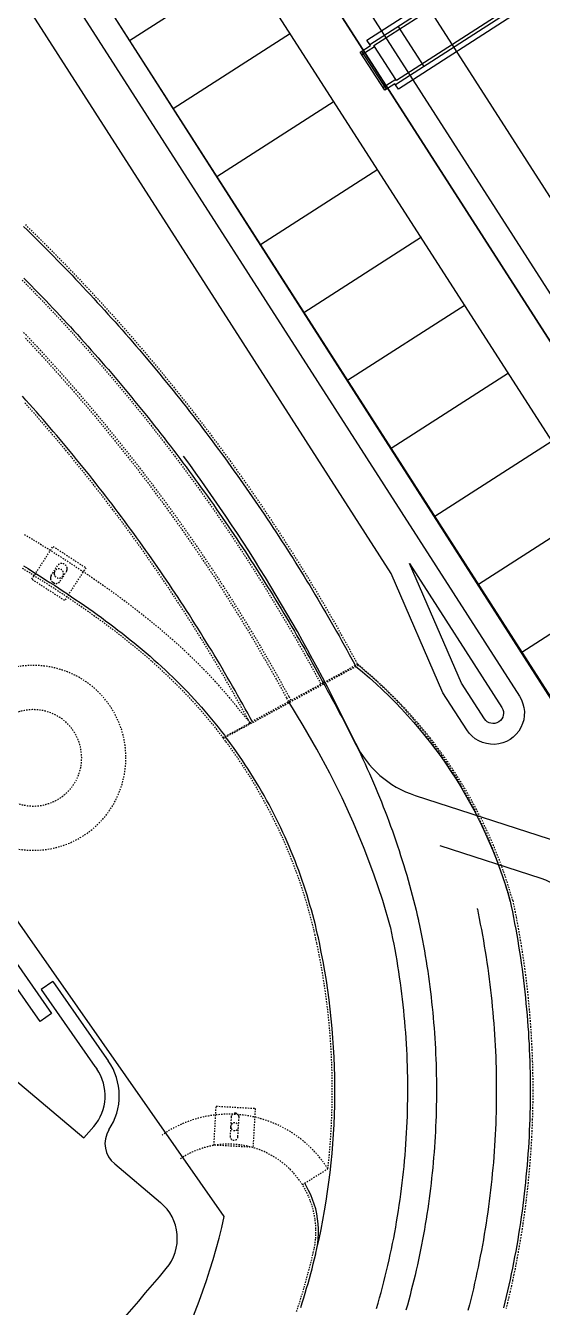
# Model space of a CAD drawing. Header units: millimetres. Extents: x 152904052 to 153933663, y 538271515 to 539240469.
# Drawn here: x 153550904 to 153551896, y 539111197 to 539113658 of the extents above; entities that cross this region are included whole.
import ezdxf

# ---------------------------------------------------------------- set-up
doc = ezdxf.new("R2010")
doc.units = ezdxf.units.MM
doc.linetypes.add('HIDDEN', pattern=[5.08, 2.54, -2.54])
doc.layers.add('BORD', color=7, linetype='Continuous')

msp = doc.modelspace()

# ---------------------------------------------------------------- linework, layer by layer
at = {"layer": 'BORD', "color": 133}
for points in [[(153553400.8, 539110687.6, 0.040914), (153553277.8, 539110923.6), (153551273.6, 539114045.4), (153550517.6, 539115455.4, 0.296213), (153550284.7, 539115583.4), (153549985.5, 539115561.5, 0.203452), (153549815.9, 539115474.3), (153549431.9, 539115013.3, 0.176327), (153549375.3, 539114856.3), (153549375.9, 539114706.3, 0.344328), (153549473, 539114582.9), (153550485.9, 539114334.1, -0.192117), (153550791, 539114116.1), (153552137.9, 539112013, -0.282544), (153552143.2, 539111383.4, -0.030306), (153551486.1, 539110568), (153552597, 539109546.4), (153552885.3, 539109875.9, 0.256068), (153553035.8, 539110556.9), (153553400.8, 539110687.6)], [(153553277.8, 539110923.6), (153553400.8, 539110687.6), (153553027, 539110553.7), (153552968.2, 539110724.8), (153550791, 539114116.1, 0.192117), (153550485.9, 539114334.1), (153549473, 539114582.9, -0.344328), (153549375.9, 539114706.3), (153549375.3, 539114856.3, -0.176327), (153549431.9, 539115013.3), (153549815.9, 539115474.3, -0.203452), (153549985.5, 539115561.5), (153550284.7, 539115583.4, -0.296213), (153550517.6, 539115455.4), (153551273.6, 539114045.4), (153553277.8, 539110923.6)], [(153551546.6, 539113607.2), (153551566, 539113619.7), (153551564.7, 539113621.8), (153551793.5, 539113768.7, -1), (153551843.2, 539113691.3), (153551614.4, 539113544.3), (153551613, 539113546.4), (153551593.6, 539113534)], [(153551559.2, 539113630.2), (153551788.1, 539113777.1, -1), (153551848.6, 539113682.9), (153551619.8, 539113535.9)], [(153551549.9, 539113602.2), (153551574.3, 539113617.9), (153551572.9, 539113620), (153551796.8, 539113763.7, -1), (153551840, 539113696.3), (153551616.2, 539113552.6), (153551614.8, 539113554.7), (153551590.4, 539113539.1)], [(153551538.1, 539112279, 0.000315), (153551537.3, 539112280.7, 0.047694), (153551207.3, 539112831.4)], [(153551537.3, 539112280.6, 0.206284), (153551651.8, 539112180.1), (153551931.2, 539112089.4, -0.173266), (153552032.2, 539112011.5), (153551959.8, 539111965.1), (153551953.8, 539111974.3, 0.173266), (153551893.9, 539112020.6), (153551699.9, 539112083.5)], [(153550671.8, 539112247.8, 0.072373), (153550658.4, 539112215.9, -0.097481), (153550590.4, 539112074.7), (153550567.4, 539112045.6, 0.295292), (153550560.3, 539111916.8, 0.484567), (153550622.9, 539111913.3), (153550670.3, 539111969.3, -0.49179), (153550812.8, 539111962.8), (153550953.9, 539111761.3)], [(153550931.7, 539111745.8), (153550790.6, 539111947.3, 0.49179), (153550691, 539111951.9), (153550613.9, 539111860.9), (153551016.1, 539111522.3)], [(153550254.9, 539110345.4, 0.040661), (153551174.1, 539111271.5)]]:
    msp.add_lwpolyline(points, format="xyb", dxfattribs=at)
at = {"layer": 'BORD', "color": 133, "ltscale": 10}
for points in [[(153553319.9, 539110950.6), (153551316.8, 539114070.8), (153550918.5, 539114813.5, 0.414214), (153550715.4, 539114874.9), (153550398.8, 539114705.1, 0.212557), (153550363.9, 539114660.1), (153550319.2, 539114478, 0.414214), (153550429.1, 539114296.6), (153550474, 539114285.5, -0.192117), (153550748.9, 539114089), (153551852.3, 539112370.4)], [(153551751.4, 539112305.6), (153551705.5, 539112377.2), (153551605.7, 539112606.3), (153550681.6, 539114045.8, 0.192117), (153550454.9, 539114207.8), (153550229, 539114263.3)], [(153550556, 539114256.9, -0.143047), (153550748.9, 539114089), (153551852.3, 539112370.4)], [(153551852.3, 539112370.4, -1), (153551751.3, 539112305.6)], [(153551818.6, 539112348.8, -1), (153551785, 539112327.2)]]:
    msp.add_lwpolyline(points, format="xyb", dxfattribs=at)
at = {"layer": 'BORD', "color": 133, "flags": 128}
for points in [[(153552250.2, 539112339.2), (153551039, 539114223.5)], [(153551103.6, 539113629.2), (153551329.1, 539113773.9)], [(153551669.1, 539113579.5), (153551619.3, 539113656.9)], [(153551187.3, 539113498.7), (153551412.8, 539113643.5)], [(153551271.1, 539113368.3), (153551496.6, 539113513.1)], [(153551354.8, 539113237.9), (153551580.3, 539113382.6)], [(153551438.5, 539113107.4), (153551664.1, 539113252.2)], [(153551522.3, 539112977), (153551747.8, 539113121.8)], [(153551606, 539112846.6), (153551831.5, 539112991.3)], [(153551689.7, 539112716.1), (153551915.3, 539112860.9)], [(153551773.5, 539112585.7), (153551999, 539112730.5)], [(153551857.2, 539112455.3), (153552082.7, 539112600)], [(153550956.1, 539111822.6), (153550933.9, 539111807.2)], [(153550933.9, 539111807.2), (153551037.2, 539111659.7)], [(153550956.1, 539111822.6), (153551059.3, 539111675.2)], [(153550953.9, 539111761.3), (153550931.7, 539111745.8)], [(153551037.2, 539111659.7), (153551040.5, 539111654.9)], [(153551059.3, 539111675.2), (153551062.7, 539111670.4)], [(153551016.1, 539111522.3), (153551034.7, 539111544.2)], [(153551075.3, 539111472.4), (153551163.2, 539111398.4)]]:
    msp.add_lwpolyline(points, dxfattribs=at)
at = {"layer": 'BORD', "color": 133, "ltscale": 10}
for points in [[(153553333.1, 539111115.1), (153551628.6, 539113770.1)], [(153551785, 539112327.2), (153551741.2, 539112395.4), (153551641.1, 539112625.2), (153551818.6, 539112348.8)]]:
    msp.add_lwpolyline(points, dxfattribs=at)
at = {"layer": 'BORD', "color": 133}
for points in [[(153551564.7, 539113621.8), (153551559.2, 539113630.2)], [(153551593.6, 539113534), (153551546.6, 539113607.2)], [(153551549.2, 539113608.9), (153551596.2, 539113535.6)], [(153551614.8, 539113554.7), (153551574.3, 539113617.9)], [(153551619.8, 539113535.9), (153551614.4, 539113544.3)], [(153551285.5, 539111371.4), (153550671.8, 539112247.8)]]:
    msp.add_lwpolyline(points, dxfattribs=at)
at = {"layer": 'BORD', "color": 137}
for points in [[(153550900, 539113272.2), (153550907.3, 539113265.1), (153550914.5, 539113258), (153550921.8, 539113250.9), (153550929, 539113243.8), (153550936.2, 539113236.6), (153550943.4, 539113229.4), (153550950.6, 539113222.2), (153550957.7, 539113215), (153550964.8, 539113207.7), (153550971.9, 539113200.5), (153550979, 539113193.2), (153550986.1, 539113185.9), (153550993.1, 539113178.5), (153551000.1, 539113171.2), (153551007.1, 539113163.8), (153551014.1, 539113156.4), (153551021, 539113149), (153551027.9, 539113141.5), (153551034.8, 539113134.1), (153551041.7, 539113126.6), (153551048.6, 539113119.1), (153551055.4, 539113111.6), (153551062.2, 539113104), (153551069, 539113096.5), (153551075.8, 539113088.9), (153551082.5, 539113081.3), (153551089.3, 539113073.7), (153551096, 539113066), (153551102.7, 539113058.4), (153551109.3, 539113050.7), (153551115.9, 539113043), (153551122.6, 539113035.3), (153551129.1, 539113027.6), (153551135.7, 539113019.8), (153551142.3, 539113012), (153551148.8, 539113004.2), (153551155.3, 539112996.4), (153551161.7, 539112988.6), (153551168.2, 539112980.7), (153551174.6, 539112972.9), (153551181, 539112965), (153551187.4, 539112957.1), (153551193.8, 539112949.1), (153551200.1, 539112941.2), (153551206.4, 539112933.2), (153551212.7, 539112925.2), (153551219, 539112917.2), (153551225.2, 539112909.2), (153551231.4, 539112901.2), (153551237.6, 539112893.1), (153551243.8, 539112885), (153551249.9, 539112876.9), (153551256, 539112868.8), (153551262.1, 539112860.7), (153551268.2, 539112852.5), (153551274.3, 539112844.4), (153551280.3, 539112836.2), (153551286.3, 539112828), (153551292.3, 539112819.8), (153551298.2, 539112811.5), (153551304.1, 539112803.3), (153551310, 539112795), (153551315.9, 539112786.7), (153551321.8, 539112778.4), (153551327.6, 539112770.1), (153551333.4, 539112761.7), (153551339.2, 539112753.4), (153551344.9, 539112745), (153551350.7, 539112736.6), (153551356.4, 539112728.2), (153551362.1, 539112719.8), (153551367.7, 539112711.3), (153551373.4, 539112702.9), (153551379, 539112694.4), (153551384.5, 539112685.9), (153551390.1, 539112677.4), (153551395.6, 539112668.9), (153551401.1, 539112660.3), (153551406.6, 539112651.8), (153551412.1, 539112643.2), (153551417.5, 539112634.6), (153551422.9, 539112626), (153551428.3, 539112617.4), (153551433.6, 539112608.7), (153551439, 539112600.1), (153551444.3, 539112591.4), (153551449.5, 539112582.7), (153551454.8, 539112574), (153551460, 539112565.3), (153551465.2, 539112556.6), (153551470.4, 539112547.8), (153551475.5, 539112539.1), (153551480.7, 539112530.3), (153551485.7, 539112521.5), (153551490.8, 539112512.7), (153551495.9, 539112503.9), (153551500.9, 539112495), (153551505.9, 539112486.2), (153551510.8, 539112477.3), (153551515.8, 539112468.4), (153551520.7, 539112459.5), (153551525.6, 539112450.6), (153551530.4, 539112441.7), (153551535.3, 539112432.8), (153551537.7, 539112428.2, -0.155561), (153551834.6, 539111976.8), (153551836.7, 539111967.1), (153551838.9, 539111956.2), (153551841, 539111945.3), (153551843.1, 539111934.4), (153551845.1, 539111923.5), (153551847.1, 539111912.5), (153551849, 539111901.6), (153551850.8, 539111890.6), (153551852.5, 539111879.7), (153551854.2, 539111868.7), (153551855.8, 539111857.7), (153551857.3, 539111846.7), (153551858.7, 539111835.7), (153551860.1, 539111824.7), (153551861.4, 539111813.7), (153551862.7, 539111802.6), (153551863.8, 539111791.6), (153551864.9, 539111780.5), (153551866, 539111769.5), (153551866.9, 539111758.4), (153551867.8, 539111747.3), (153551868.6, 539111736.3), (153551869.4, 539111725.2), (153551870, 539111714.1), (153551870.7, 539111703), (153551871.2, 539111691.9), (153551871.6, 539111680.8), (153551872, 539111669.7), (153551872.4, 539111658.6), (153551872.6, 539111647.5), (153551872.8, 539111636.4), (153551872.9, 539111625.3), (153551872.9, 539111614.2), (153551872.9, 539111603.1), (153551872.8, 539111592), (153551872.6, 539111580.9), (153551872.4, 539111569.8), (153551872, 539111558.7), (153551871.6, 539111547.6), (153551871.2, 539111536.5), (153551870.7, 539111525.4), (153551870.1, 539111514.3), (153551869.4, 539111503.3), (153551868.6, 539111492.2), (153551867.8, 539111481.1), (153551866.9, 539111470), (153551866, 539111459), (153551864.9, 539111447.9), (153551863.8, 539111436.9), (153551862.7, 539111425.8), (153551861.4, 539111414.8), (153551860.1, 539111403.8), (153551858.7, 539111392.8), (153551857.3, 539111381.7), (153551855.8, 539111370.7), (153551854.2, 539111359.8), (153551852.5, 539111348.8), (153551850.8, 539111337.8), (153551849, 539111326.9), (153551847.1, 539111315.9), (153551845.1, 539111305), (153551843.1, 539111294.1), (153551841.1, 539111283.1), (153551838.9, 539111272.3), (153551836.7, 539111261.4), (153551834.4, 539111250.5), (153551832, 539111239.7), (153551829.6, 539111228.8), (153551827.1, 539111218), (153551824.5, 539111207.2), (153551821.9, 539111196.4)], [(153551463.5, 539111310, 0.1093), (153551468.1, 539111897.5), (153551466.2, 539111906.4), (153551464.7, 539111912.7), (153551462.7, 539111921.6), (153551460.4, 539111931.3), (153551457.9, 539111940.9), (153551455.4, 539111950.5), (153551452.8, 539111960.1), (153551450.1, 539111969.6), (153551447.3, 539111979.1), (153551444.4, 539111988.6), (153551441.4, 539111998.1), (153551438.3, 539112007.5), (153551435.1, 539112016.9), (153551431.8, 539112026.3), (153551428.4, 539112035.6), (153551425, 539112044.9), (153551421.4, 539112054.2), (153551417.7, 539112063.4), (153551414, 539112072.6), (153551410.2, 539112081.7), (153551406.2, 539112090.9), (153551402.2, 539112099.9), (153551398.1, 539112109), (153551393.9, 539112118), (153551389.6, 539112126.9), (153551385.2, 539112135.8), (153551380.8, 539112144.7), (153551376.2, 539112153.5), (153551371.6, 539112162.3), (153551366.8, 539112171), (153551362, 539112179.7), (153551357.1, 539112188.3), (153551352.1, 539112196.9), (153551347, 539112205.4), (153551341.9, 539112213.9), (153551336.6, 539112222.3), (153551331.3, 539112230.7), (153551325.9, 539112239), (153551320.4, 539112247.3), (153551314.8, 539112255.5), (153551309.1, 539112263.6), (153551303.4, 539112271.7), (153551297.6, 539112279.7), (153551292.4, 539112286.7), (153551287.4, 539112293.3)], [(153551770.9, 539111963, -0.000559), (153551771.5, 539111961.3), (153551773, 539111953.8), (153551775.2, 539111943.4), (153551777.2, 539111932.9), (153551779.2, 539111922.4), (153551781.2, 539111911.9), (153551783, 539111901.4), (153551784.9, 539111890.8), (153551786.6, 539111880.3), (153551788.3, 539111869.7), (153551789.9, 539111859.2), (153551791.4, 539111848.6), (153551792.9, 539111838), (153551794.3, 539111827.4), (153551795.6, 539111816.8), (153551796.9, 539111806.2), (153551798, 539111795.6), (153551799.2, 539111784.9), (153551800.2, 539111774.3), (153551801.2, 539111763.7), (153551802.1, 539111753), (153551803, 539111742.4), (153551803.8, 539111731.7), (153551804.5, 539111721), (153551805.2, 539111710.4), (153551805.7, 539111699.7), (153551806.2, 539111689), (153551806.7, 539111678.3), (153551807.1, 539111667.7), (153551807.4, 539111657), (153551807.6, 539111646.3), (153551807.8, 539111635.6), (153551807.9, 539111624.9), (153551807.9, 539111614.2), (153551807.9, 539111603.5), (153551807.8, 539111592.8), (153551807.6, 539111582.2), (153551807.4, 539111571.5), (153551807.1, 539111560.8), (153551806.7, 539111550.1), (153551806.3, 539111539.4), (153551805.7, 539111528.8), (153551805.2, 539111518.1), (153551804.5, 539111507.4), (153551803.8, 539111496.8), (153551803, 539111486.1), (153551802.2, 539111475.4), (153551801.2, 539111464.8), (153551800.2, 539111454.1), (153551799.2, 539111443.5), (153551798.1, 539111432.9), (153551796.9, 539111422.3), (153551795.6, 539111411.7), (153551794.3, 539111401), (153551792.9, 539111390.5), (153551791.4, 539111379.9), (153551789.9, 539111369.3), (153551788.3, 539111358.7), (153551786.6, 539111348.2), (153551784.9, 539111337.6), (153551783.1, 539111327.1), (153551781.2, 539111316.6), (153551779.2, 539111306), (153551777.2, 539111295.5), (153551775.2, 539111285.1), (153551773, 539111274.6), (153551770.8, 539111264.1), (153551768.6, 539111253.7), (153551766.2, 539111243.3), (153551763.8, 539111232.8), (153551761.3, 539111222.5), (153551758.8, 539111212.1), (153551756.2, 539111201.7), (153551753.5, 539111191.4)]]:
    msp.add_lwpolyline(points, format="xyb", dxfattribs=at)
at = {"layer": 'BORD', "color": 133, "linetype": 'HIDDEN'}
for points in [[(153550903.5, 539113275.8), (153550910.8, 539113268.7), (153550918, 539113261.6), (153550925.3, 539113254.5), (153550932.5, 539113247.3), (153550939.8, 539113240.1), (153550946.9, 539113232.9), (153550954.1, 539113225.7), (153550961.3, 539113218.5), (153550968.4, 539113211.2), (153550975.5, 539113203.9), (153550982.6, 539113196.6), (153550989.7, 539113189.3), (153550996.7, 539113182), (153551003.7, 539113174.6), (153551010.7, 539113167.2), (153551017.7, 539113159.8), (153551024.7, 539113152.4), (153551031.6, 539113144.9), (153551038.5, 539113137.5), (153551045.4, 539113130), (153551052.3, 539113122.5), (153551059.1, 539113114.9), (153551066, 539113107.4), (153551072.8, 539113099.8), (153551079.5, 539113092.2), (153551086.3, 539113084.6), (153551093, 539113077), (153551099.7, 539113069.3), (153551106.4, 539113061.7), (153551113.1, 539113054), (153551119.7, 539113046.3), (153551126.4, 539113038.5), (153551133, 539113030.8), (153551139.5, 539113023), (153551146.1, 539113015.2), (153551152.6, 539113007.4), (153551159.1, 539112999.6), (153551165.6, 539112991.8), (153551172.1, 539112983.9), (153551178.5, 539112976), (153551184.9, 539112968.1), (153551191.3, 539112960.2), (153551197.7, 539112952.3), (153551204, 539112944.3), (153551210.3, 539112936.3), (153551216.6, 539112928.3), (153551222.9, 539112920.3), (153551229.2, 539112912.3), (153551235.4, 539112904.2), (153551241.6, 539112896.2), (153551247.8, 539112888.1), (153551253.9, 539112880), (153551260, 539112871.8), (153551266.1, 539112863.7), (153551272.2, 539112855.5), (153551278.3, 539112847.4), (153551284.3, 539112839.2), (153551290.3, 539112830.9), (153551296.3, 539112822.7), (153551302.3, 539112814.5), (153551308.2, 539112806.2), (153551314.1, 539112797.9), (153551320, 539112789.6), (153551325.9, 539112781.3), (153551331.7, 539112773), (153551337.5, 539112764.6), (153551343.3, 539112756.2), (153551349.1, 539112747.8), (153551354.8, 539112739.4), (153551360.5, 539112731), (153551366.2, 539112722.6), (153551371.9, 539112714.1), (153551377.5, 539112705.6), (153551383.1, 539112697.2), (153551388.7, 539112688.7), (153551394.3, 539112680.1), (153551399.8, 539112671.6), (153551405.3, 539112663), (153551410.8, 539112654.5), (153551416.3, 539112645.9), (153551421.7, 539112637.3), (153551427.1, 539112628.7), (153551432.5, 539112620), (153551437.9, 539112611.4), (153551443.2, 539112602.7), (153551448.5, 539112594), (153551453.8, 539112585.3), (153551459.1, 539112576.6), (153551464.3, 539112567.9), (153551469.5, 539112559.1), (153551474.7, 539112550.4), (153551479.8, 539112541.6), (153551485, 539112532.8), (153551490.1, 539112524), (153551495.2, 539112515.2), (153551500.2, 539112506.3), (153551505.2, 539112497.5), (153551510.2, 539112488.6), (153551515.2, 539112479.8), (153551520.1, 539112470.9), (153551525.1, 539112462), (153551530, 539112453), (153551534.8, 539112444.1), (153551539.7, 539112435.1), (153551541.6, 539112431.5, -0.155319), (153551839.5, 539111978), (153551841.6, 539111968.1), (153551843.8, 539111957.2), (153551845.9, 539111946.3), (153551848, 539111935.3), (153551850.1, 539111924.4), (153551852, 539111913.4), (153551853.9, 539111902.4), (153551855.7, 539111891.4), (153551857.4, 539111880.4), (153551859.1, 539111869.4), (153551860.7, 539111858.4), (153551862.2, 539111847.4), (153551863.7, 539111836.3), (153551865.1, 539111825.3), (153551866.4, 539111814.2), (153551867.6, 539111803.2), (153551868.8, 539111792.1), (153551869.9, 539111781), (153551870.9, 539111769.9), (153551871.9, 539111758.8), (153551872.8, 539111747.7), (153551873.6, 539111736.6), (153551874.4, 539111725.5), (153551875, 539111714.4), (153551875.6, 539111703.3), (153551876.2, 539111692.2), (153551876.6, 539111681), (153551877, 539111669.9), (153551877.4, 539111658.8), (153551877.6, 539111647.6), (153551877.8, 539111636.5), (153551877.9, 539111625.4), (153551877.9, 539111614.2), (153551877.9, 539111603.1), (153551877.8, 539111592), (153551877.6, 539111580.8), (153551877.4, 539111569.7), (153551877, 539111558.6), (153551876.6, 539111547.4), (153551876.2, 539111536.3), (153551875.6, 539111525.2), (153551875, 539111514.1), (153551874.4, 539111502.9), (153551873.6, 539111491.8), (153551872.8, 539111480.7), (153551871.9, 539111469.6), (153551870.9, 539111458.5), (153551869.9, 539111447.4), (153551868.8, 539111436.4), (153551867.6, 539111425.3), (153551866.4, 539111414.2), (153551865.1, 539111403.2), (153551863.7, 539111392.1), (153551862.2, 539111381.1), (153551860.7, 539111370), (153551859.1, 539111359), (153551857.4, 539111348), (153551855.7, 539111337), (153551853.9, 539111326), (153551852, 539111315), (153551850.1, 539111304.1), (153551848, 539111293.1), (153551846, 539111282.2), (153551843.8, 539111271.3), (153551841.6, 539111260.4), (153551839.3, 539111249.5), (153551836.9, 539111238.6), (153551834.5, 539111227.7), (153551832, 539111216.9), (153551829.4, 539111206), (153551826.7, 539111195.2)], [(153550979.7, 539112622.8, -0.414214), (153550982.4, 539112610.3), (153550969.9, 539112591, -0.414214), (153550957.5, 539112588.4), (153550955.8, 539112589.4, -0.414214), (153550953.1, 539112601.9), (153550965.6, 539112621.2, -0.414214), (153550978.1, 539112623.9)], [(153551834.6, 539111976.8, 0.155197), (153551543.1, 539112429.8), (153551284.1, 539112289.4)], [(153551484.5, 539111463.4, 0.08053), (153551463.2, 539111896.5), (153551461.3, 539111905.3), (153551459.9, 539111911.6), (153551457.8, 539111920.5), (153551455.5, 539111930.1), (153551453.1, 539111939.6), (153551450.6, 539111949.2), (153551448, 539111958.7), (153551445.3, 539111968.2), (153551442.5, 539111977.7), (153551439.6, 539111987.1), (153551436.6, 539111996.5), (153551433.5, 539112005.9), (153551430.4, 539112015.3), (153551427.1, 539112024.6), (153551423.7, 539112033.9), (153551420.3, 539112043.1), (153551416.7, 539112052.4), (153551413.1, 539112061.5), (153551409.4, 539112070.7), (153551405.6, 539112079.8), (153551401.7, 539112088.9), (153551397.7, 539112097.9), (153551393.6, 539112106.9), (153551389.4, 539112115.8), (153551385.1, 539112124.7), (153551380.8, 539112133.6), (153551376.3, 539112142.4), (153551371.8, 539112151.2), (153551367.2, 539112159.9), (153551362.4, 539112168.6), (153551357.7, 539112177.2), (153551352.8, 539112185.8), (153551347.8, 539112194.3), (153551342.8, 539112202.8), (153551337.6, 539112211.3), (153551332.4, 539112219.6), (153551327.1, 539112228), (153551321.7, 539112236.2), (153551316.2, 539112244.5), (153551310.7, 539112252.6), (153551305.1, 539112260.7), (153551299.3, 539112268.8), (153551293.5, 539112276.8), (153551288.4, 539112283.8), (153551283.4, 539112290.3)], [(153551484.2, 539111463.2, 0.426372), (153551166.1, 539111528)], [(153551296.7, 539111525.8, 1), (153551311.7, 539111525), (153551313.8, 539111561.9, 0.414214), (153551306.7, 539111569.8, 0.414214), (153551298.8, 539111562.8), (153551296.7, 539111525.8)], [(153551435.5, 539111432.7, 0.423986), (153551199.6, 539111481.3)]]:
    msp.add_lwpolyline(points, format="xyb", dxfattribs=at)
for points in [[(153550897.3, 539113169.4), (153550904.3, 539113162.4), (153550911.2, 539113155.3), (153550918.2, 539113148.1), (153550925.1, 539113141), (153550932, 539113133.9), (153550938.9, 539113126.7), (153550945.8, 539113119.5), (153550952.6, 539113112.3), (153550959.4, 539113105), (153550966.2, 539113097.8), (153550973, 539113090.5), (153550979.7, 539113083.2), (153550986.5, 539113075.9), (153550993.2, 539113068.6), (153550999.9, 539113061.2), (153551006.5, 539113053.8), (153551013.2, 539113046.4), (153551019.8, 539113039), (153551026.4, 539113031.6), (153551033, 539113024.1), (153551039.5, 539113016.7), (153551046.1, 539113009.2), (153551052.6, 539113001.7), (153551059.1, 539112994.1), (153551065.5, 539112986.6), (153551072, 539112979), (153551078.4, 539112971.4), (153551084.8, 539112963.8), (153551091.2, 539112956.2), (153551097.5, 539112948.6), (153551103.9, 539112940.9), (153551110.2, 539112933.2), (153551116.5, 539112925.5), (153551122.7, 539112917.8), (153551129, 539112910.1), (153551135.2, 539112902.3), (153551141.4, 539112894.5), (153551147.6, 539112886.7), (153551153.7, 539112878.9), (153551159.8, 539112871.1), (153551165.9, 539112863.2), (153551172, 539112855.4), (153551178.1, 539112847.5), (153551184.1, 539112839.6), (153551190.1, 539112831.7), (153551196.1, 539112823.7), (153551202.1, 539112815.8), (153551208, 539112807.8), (153551213.9, 539112799.8), (153551219.8, 539112791.8), (153551225.7, 539112783.8), (153551231.5, 539112775.8), (153551237.4, 539112767.7), (153551243.2, 539112759.6), (153551248.9, 539112751.5), (153551254.7, 539112743.4), (153551260.4, 539112735.3), (153551266.1, 539112727.2), (153551271.8, 539112719), (153551277.4, 539112710.8), (153551283.1, 539112702.6), (153551288.7, 539112694.4), (153551294.3, 539112686.2), (153551299.8, 539112678), (153551305.3, 539112669.7), (153551310.9, 539112661.4), (153551316.3, 539112653.1), (153551321.8, 539112644.8), (153551327.2, 539112636.5), (153551332.6, 539112628.2), (153551338, 539112619.8), (153551343.4, 539112611.4), (153551348.7, 539112603), (153551354, 539112594.6), (153551359.3, 539112586.2), (153551364.6, 539112577.8), (153551369.8, 539112569.3), (153551375, 539112560.9), (153551380.2, 539112552.4), (153551385.4, 539112543.9), (153551390.5, 539112535.4), (153551395.6, 539112526.9), (153551400.7, 539112518.3), (153551405.8, 539112509.8), (153551410.8, 539112501.2), (153551415.8, 539112492.6), (153551420.8, 539112484), (153551425.8, 539112475.4), (153551430.7, 539112466.7), (153551435.6, 539112458.1), (153551440.5, 539112449.4), (153551445.3, 539112440.8), (153551450.2, 539112432.1), (153551455, 539112423.4), (153551459.8, 539112414.7), (153551464.5, 539112405.9), (153551469.2, 539112397.2), (153551471.2, 539112393.5)], [(153551413.8, 539112362.3), (153551409.9, 539112369.5), (153551405, 539112378.5), (153551400.1, 539112387.5), (153551395.1, 539112396.4), (153551390.1, 539112405.4), (153551385.1, 539112414.3), (153551380.1, 539112423.2), (153551375, 539112432.1), (153551369.9, 539112441), (153551364.8, 539112449.9), (153551359.6, 539112458.7), (153551354.4, 539112467.5), (153551349.2, 539112476.3), (153551344, 539112485.1), (153551338.7, 539112493.9), (153551333.4, 539112502.7), (153551328.1, 539112511.4), (153551322.7, 539112520.2), (153551317.4, 539112528.9), (153551311.9, 539112537.6), (153551306.5, 539112546.3), (153551301.1, 539112554.9), (153551295.6, 539112563.6), (153551290.1, 539112572.2), (153551284.5, 539112580.8), (153551279, 539112589.4), (153551273.4, 539112598), (153551267.8, 539112606.6), (153551262.1, 539112615.1), (153551256.4, 539112623.6), (153551250.7, 539112632.1), (153551245, 539112640.6), (153551239.3, 539112649.1), (153551233.5, 539112657.6), (153551227.7, 539112666), (153551221.9, 539112674.4), (153551216, 539112682.8), (153551210.1, 539112691.2), (153551204.2, 539112699.6), (153551198.3, 539112707.9), (153551192.3, 539112716.3), (153551186.3, 539112724.6), (153551180.3, 539112732.9), (153551174.3, 539112741.1), (153551168.2, 539112749.4), (153551162.2, 539112757.6), (153551156, 539112765.8), (153551149.9, 539112774), (153551143.7, 539112782.2), (153551137.6, 539112790.4), (153551131.3, 539112798.5), (153551125.1, 539112806.6), (153551118.8, 539112814.7), (153551112.5, 539112822.8), (153551106.2, 539112830.9), (153551099.9, 539112838.9), (153551093.5, 539112846.9), (153551087.1, 539112854.9), (153551080.7, 539112862.9), (153551074.3, 539112870.9), (153551067.8, 539112878.8), (153551061.3, 539112886.7), (153551054.8, 539112894.7), (153551048.3, 539112902.5), (153551041.7, 539112910.4), (153551035.1, 539112918.2), (153551028.5, 539112926.1), (153551021.9, 539112933.9), (153551015.2, 539112941.6), (153551008.6, 539112949.4), (153551001.8, 539112957.1), (153550995.1, 539112964.9), (153550988.4, 539112972.6), (153550981.6, 539112980.2), (153550974.8, 539112987.9), (153550968, 539112995.5), (153550961.1, 539113003.1), (153550954.2, 539113010.7), (153550947.3, 539113018.3), (153550940.4, 539113025.8), (153550933.5, 539113033.4), (153550926.5, 539113040.9), (153550919.5, 539113048.4), (153550912.5, 539113055.8), (153550905.5, 539113063.3), (153550898.4, 539113070.7)], [(153551409.4, 539112360), (153551405.6, 539112367.1), (153551400.7, 539112376.1), (153551395.7, 539112385.1), (153551390.8, 539112394), (153551385.8, 539112402.9), (153551380.8, 539112411.8), (153551375.7, 539112420.7), (153551370.7, 539112429.6), (153551365.6, 539112438.5), (153551360.4, 539112447.3), (153551355.3, 539112456.2), (153551350.1, 539112465), (153551344.9, 539112473.8), (153551339.7, 539112482.6), (153551334.4, 539112491.3), (153551329.1, 539112500.1), (153551323.8, 539112508.8), (153551318.5, 539112517.6), (153551313.1, 539112526.3), (153551307.7, 539112534.9), (153551302.3, 539112543.6), (153551296.8, 539112552.3), (153551291.4, 539112560.9), (153551285.9, 539112569.5), (153551280.3, 539112578.1), (153551274.8, 539112586.7), (153551269.2, 539112595.3), (153551263.6, 539112603.8), (153551257.9, 539112612.3), (153551252.3, 539112620.9), (153551246.6, 539112629.4), (153551240.9, 539112637.8), (153551235.1, 539112646.3), (153551229.4, 539112654.7), (153551223.6, 539112663.2), (153551217.8, 539112671.6), (153551211.9, 539112680), (153551206, 539112688.3), (153551200.1, 539112696.7), (153551194.2, 539112705), (153551188.3, 539112713.3), (153551182.3, 539112721.6), (153551176.3, 539112729.9), (153551170.3, 539112738.2), (153551164.2, 539112746.4), (153551158.1, 539112754.6), (153551152, 539112762.8), (153551145.9, 539112771), (153551139.8, 539112779.2), (153551133.6, 539112787.3), (153551127.4, 539112795.5), (153551121.1, 539112803.6), (153551114.9, 539112811.7), (153551108.6, 539112819.7), (153551102.3, 539112827.8), (153551096, 539112835.8), (153551089.6, 539112843.8), (153551083.2, 539112851.8), (153551076.8, 539112859.8), (153551070.4, 539112867.7), (153551063.9, 539112875.7), (153551057.5, 539112883.6), (153551051, 539112891.5), (153551044.4, 539112899.3), (153551037.9, 539112907.2), (153551031.3, 539112915), (153551024.7, 539112922.8), (153551018.1, 539112930.6), (153551011.4, 539112938.4), (153551004.8, 539112946.1), (153550998.1, 539112953.9), (153550991.3, 539112961.6), (153550984.6, 539112969.2), (153550977.8, 539112976.9), (153550971, 539112984.6), (153550964.2, 539112992.2), (153550957.4, 539112999.8), (153550950.5, 539113007.4), (153550943.6, 539113014.9), (153550936.7, 539113022.5), (153550929.8, 539113030), (153550922.8, 539113037.5), (153550915.9, 539113044.9), (153550908.9, 539113052.4), (153550901.8, 539113059.8)], [(153551334.5, 539112319.9), (153551330.9, 539112326.5), (153551326.1, 539112335.2), (153551321.3, 539112344), (153551316.5, 539112352.7), (153551311.6, 539112361.4), (153551306.7, 539112370.1), (153551301.8, 539112378.7), (153551296.9, 539112387.4), (153551291.9, 539112396), (153551286.9, 539112404.6), (153551281.9, 539112413.2), (153551276.9, 539112421.8), (153551271.8, 539112430.4), (153551266.7, 539112439), (153551261.6, 539112447.5), (153551256.4, 539112456), (153551251.3, 539112464.5), (153551246.1, 539112473), (153551240.8, 539112481.5), (153551235.6, 539112490), (153551230.3, 539112498.4), (153551225, 539112506.8), (153551219.6, 539112515.3), (153551214.3, 539112523.7), (153551208.9, 539112532), (153551203.5, 539112540.4), (153551198, 539112548.7), (153551192.6, 539112557.1), (153551187.1, 539112565.4), (153551181.6, 539112573.7), (153551176, 539112582), (153551170.5, 539112590.2), (153551164.9, 539112598.5), (153551159.3, 539112606.7), (153551153.6, 539112614.9), (153551147.9, 539112623.1), (153551142.2, 539112631.3), (153551136.5, 539112639.4), (153551130.8, 539112647.6), (153551125, 539112655.7), (153551119.2, 539112663.8), (153551113.4, 539112671.9), (153551107.5, 539112679.9), (153551101.7, 539112688), (153551095.8, 539112696), (153551089.9, 539112704), (153551083.9, 539112712), (153551077.9, 539112720), (153551072, 539112727.9), (153551065.9, 539112735.9), (153551059.9, 539112743.8), (153551053.8, 539112751.7), (153551047.7, 539112759.6), (153551041.6, 539112767.4), (153551035.5, 539112775.3), (153551029.3, 539112783.1), (153551023.1, 539112790.9), (153551016.9, 539112798.7), (153551010.7, 539112806.4), (153551004.4, 539112814.2), (153550998.1, 539112821.9), (153550991.8, 539112829.6), (153550985.5, 539112837.3), (153550979.1, 539112845), (153550972.7, 539112852.6), (153550966.3, 539112860.3), (153550959.9, 539112867.9), (153550953.4, 539112875.4), (153550946.9, 539112883), (153550940.4, 539112890.6), (153550933.9, 539112898.1), (153550927.4, 539112905.6), (153550920.8, 539112913.1), (153550914.2, 539112920.6), (153550907.6, 539112928), (153550901, 539112935.4)], [(153550901.9, 539112681.2), (153550910.6, 539112675.9), (153550919.2, 539112670.7), (153550927.8, 539112665.4), (153550936.4, 539112660), (153550945, 539112654.7), (153550953.6, 539112649.3), (153550962.1, 539112643.8), (153550970.7, 539112638.4), (153550979.3, 539112632.9), (153550987.8, 539112627.4), (153550996.3, 539112621.8), (153551004.8, 539112616.2), (153551013.3, 539112610.6), (153551021.8, 539112604.9), (153551030.3, 539112599.1), (153551038.7, 539112593.4), (153551047.1, 539112587.5), (153551055.5, 539112581.7), (153551063.9, 539112575.7), (153551072.2, 539112569.7), (153551080.5, 539112563.7), (153551088.8, 539112557.6), (153551097, 539112551.5), (153551105.2, 539112545.3), (153551113.4, 539112539), (153551121.6, 539112532.7), (153551129.7, 539112526.3), (153551137.7, 539112519.9), (153551145.8, 539112513.4), (153551153.7, 539112506.8), (153551161.7, 539112500.2), (153551169.6, 539112493.4), (153551177.4, 539112486.7), (153551185.2, 539112479.8), (153551193, 539112472.9), (153551200.7, 539112465.9), (153551208.3, 539112458.8), (153551215.9, 539112451.7), (153551223.4, 539112444.5), (153551230.8, 539112437.2), (153551245.7, 539112422.4), (153551260, 539112407.3), (153551267.1, 539112399.6), (153551274.1, 539112391.9), (153551281, 539112384), (153551287.9, 539112376.2), (153551294.7, 539112368.2), (153551301.4, 539112360.2), (153551334.5, 539112319.9)], [(153550897.6, 539112616.4), (153550906, 539112611.2), (153550914.5, 539112605.9), (153550922.9, 539112600.6), (153550931.3, 539112595.3), (153550939.7, 539112589.9), (153550948.1, 539112584.6), (153550956.5, 539112579.2), (153550964.8, 539112573.7), (153550973.1, 539112568.3), (153550981.4, 539112562.7), (153550989.6, 539112557.2), (153550997.9, 539112551.6), (153551006.1, 539112546), (153551014.2, 539112540.3), (153551022.4, 539112534.6), (153551030.5, 539112528.9), (153551038.5, 539112523.1), (153551046.6, 539112517.3), (153551054.6, 539112511.4), (153551062.5, 539112505.5), (153551070.4, 539112499.5), (153551078.3, 539112493.5), (153551086.2, 539112487.4), (153551093.9, 539112481.3), (153551101.7, 539112475.1), (153551109.4, 539112468.8), (153551117, 539112462.6), (153551124.6, 539112456.2), (153551132.2, 539112449.8), (153551139.7, 539112443.3), (153551147.1, 539112436.8), (153551154.5, 539112430.2), (153551161.8, 539112423.5), (153551169, 539112416.8), (153551176.2, 539112410), (153551183.4, 539112403.2), (153551190.4, 539112396.3), (153551197.4, 539112389.3), (153551204.4, 539112382.2), (153551211.2, 539112375.2), (153551218, 539112368), (153551224.7, 539112360.7), (153551231.3, 539112353.4), (153551237.9, 539112346), (153551244.4, 539112338.6), (153551250.8, 539112331.1), (153551257.1, 539112323.5), (153551263.4, 539112315.9), (153551269.6, 539112308.2), (153551275.7, 539112300.4), (153551281.7, 539112292.6), (153551283.4, 539112290.3)], [(153551283, 539112291), (153551334.9, 539112319.1)], [(153551435.4, 539111432.7), (153551484.5, 539111463.4)], [(153551424.5, 539111189), (153551427.5, 539111198.2), (153551430.4, 539111207.4), (153551433.3, 539111216.7), (153551436.1, 539111226), (153551438.9, 539111235.2), (153551441.5, 539111244.5), (153551444.1, 539111253.9), (153551446.7, 539111263.2), (153551449.1, 539111272.6), (153551451.6, 539111281.9), (153551453.9, 539111291.3), (153551456.2, 539111300.7), (153551456.5, 539111302), (153551458.5, 539111311), (153551460, 539111320.2), (153551461, 539111329.5), (153551461.5, 539111338.8), (153551461.5, 539111348.1), (153551460.9, 539111357.4), (153551459.9, 539111366.6), (153551458.3, 539111375.8), (153551456.2, 539111384.8), (153551453.6, 539111393.8), (153551450.6, 539111402.6), (153551447, 539111411.2), (153551443, 539111419.6), (153551435.5, 539111433.1)]]:
    msp.add_lwpolyline(points, dxfattribs=at)
at = {"layer": 'BORD', "color": 137}
for points in [[(153550900.8, 539113172.9), (153550907.8, 539113165.9), (153550914.8, 539113158.8), (153550921.8, 539113151.6), (153550928.7, 539113144.5), (153550935.6, 539113137.3), (153550942.5, 539113130.1), (153550949.4, 539113122.9), (153550956.2, 539113115.7), (153550963.1, 539113108.5), (153550969.9, 539113101.2), (153550976.6, 539113093.9), (153550983.4, 539113086.6), (153550990.1, 539113079.3), (153550996.9, 539113071.9), (153551003.6, 539113064.6), (153551010.2, 539113057.2), (153551016.9, 539113049.8), (153551023.5, 539113042.3), (153551030.1, 539113034.9), (153551036.7, 539113027.4), (153551043.3, 539113020), (153551049.8, 539113012.5), (153551056.4, 539113004.9), (153551062.9, 539112997.4), (153551069.3, 539112989.8), (153551075.8, 539112982.3), (153551082.2, 539112974.7), (153551088.6, 539112967), (153551095, 539112959.4), (153551101.4, 539112951.7), (153551107.7, 539112944.1), (153551114, 539112936.4), (153551120.3, 539112928.7), (153551126.6, 539112920.9), (153551132.9, 539112913.2), (153551139.1, 539112905.4), (153551145.3, 539112897.6), (153551151.5, 539112889.8), (153551157.6, 539112882), (153551163.8, 539112874.2), (153551169.9, 539112866.3), (153551176, 539112858.4), (153551182, 539112850.5), (153551188.1, 539112842.6), (153551194.1, 539112834.7), (153551200.1, 539112826.8), (153551206.1, 539112818.8), (153551212, 539112810.8), (153551218, 539112802.8), (153551223.9, 539112794.8), (153551229.7, 539112786.7), (153551235.6, 539112778.7), (153551241.4, 539112770.6), (153551247.2, 539112762.5), (153551253, 539112754.4), (153551258.8, 539112746.3), (153551264.5, 539112738.2), (153551270.2, 539112730), (153551275.9, 539112721.8), (153551281.6, 539112713.7), (153551287.2, 539112705.5), (153551292.8, 539112697.2), (153551298.4, 539112689), (153551304, 539112680.7), (153551309.5, 539112672.5), (153551315, 539112664.2), (153551320.5, 539112655.9), (153551326, 539112647.6), (153551331.4, 539112639.2), (153551336.8, 539112630.9), (153551342.2, 539112622.5), (153551347.6, 539112614.1), (153551352.9, 539112605.7), (153551358.3, 539112597.3), (153551363.6, 539112588.9), (153551368.8, 539112580.4), (153551374.1, 539112572), (153551379.3, 539112563.5), (153551384.5, 539112555), (153551389.7, 539112546.5), (153551394.8, 539112538), (153551399.9, 539112529.4), (153551405, 539112520.9), (153551410.1, 539112512.3), (153551415.1, 539112503.7), (153551420.1, 539112495.1), (153551425.1, 539112486.5), (153551430.1, 539112477.9), (153551435, 539112469.2), (153551440, 539112460.6), (153551444.8, 539112451.9), (153551449.7, 539112443.2), (153551454.5, 539112434.5), (153551459.4, 539112425.8), (153551464.1, 539112417.1), (153551468.9, 539112408.3), (153551473.6, 539112399.6), (153551476, 539112395.2), (153551478.4, 539112390.8), (153551483.2, 539112382.1), (153551488.1, 539112373.3), (153551492.8, 539112364.6), (153551497.6, 539112355.8), (153551502.3, 539112347), (153551507, 539112338.2), (153551511.7, 539112329.4), (153551516.3, 539112320.5), (153551520.9, 539112311.7), (153551524.3, 539112305.1), (153551525.5, 539112302.9), (153551530, 539112294), (153551534.5, 539112285.1), (153551538.9, 539112276.2), (153551543.3, 539112267.3), (153551547.6, 539112258.4), (153551551.8, 539112249.4), (153551556, 539112240.4), (153551560.1, 539112231.3), (153551564.1, 539112222.3), (153551568.1, 539112213.2), (153551572.1, 539112204.1), (153551576, 539112195), (153551579.8, 539112185.8), (153551583.6, 539112176.6), (153551587.3, 539112167.4), (153551590.9, 539112158.2), (153551594.5, 539112148.9), (153551598.1, 539112139.6), (153551601.5, 539112130.3), (153551605, 539112121), (153551608.3, 539112111.7), (153551611.6, 539112102.3), (153551614.8, 539112092.9), (153551618, 539112083.5), (153551621.1, 539112074.1), (153551624.2, 539112064.6), (153551627.2, 539112055.2), (153551630.1, 539112045.7), (153551633, 539112036.2), (153551635.8, 539112026.7), (153551638.5, 539112017.1), (153551641.2, 539112007.6), (153551643.9, 539111998), (153551646.4, 539111988.4), (153551648.9, 539111978.8), (153551651.4, 539111969.2), (153551653.8, 539111959.5), (153551656.1, 539111949.9), (153551658.3, 539111940.2), (153551658.7, 539111938.7), (153551660.4, 539111930.5), (153551662.4, 539111920.7), (153551664.3, 539111911), (153551666.2, 539111901.2), (153551668, 539111891.4), (153551669.8, 539111881.6), (153551671.4, 539111871.8), (153551673.1, 539111862), (153551674.6, 539111852.1), (153551676.1, 539111842.3), (153551677.5, 539111832.4), (153551678.9, 539111822.6), (153551680.2, 539111812.7), (153551681.4, 539111802.8), (153551682.6, 539111793), (153551683.7, 539111783.1), (153551684.8, 539111773.2), (153551685.8, 539111763.3), (153551686.7, 539111753.4), (153551687.5, 539111743.4), (153551688.3, 539111733.5), (153551689.1, 539111723.6), (153551689.7, 539111713.7), (153551690.3, 539111703.7), (153551690.9, 539111693.8), (153551691.4, 539111683.9), (153551691.8, 539111673.9), (153551692.1, 539111664), (153551692.4, 539111654), (153551692.6, 539111644.1), (153551692.8, 539111634.1), (153551692.9, 539111624.2), (153551692.9, 539111614.2), (153551692.9, 539111604.3), (153551692.8, 539111594.3), (153551692.6, 539111584.4), (153551692.4, 539111574.4), (153551692.1, 539111564.5), (153551691.8, 539111554.5), (153551691.4, 539111544.6), (153551690.9, 539111534.6), (153551690.3, 539111524.7), (153551689.7, 539111514.8), (153551689.1, 539111504.8), (153551688.3, 539111494.9), (153551687.5, 539111485), (153551686.7, 539111475.1), (153551685.8, 539111465.2), (153551684.8, 539111455.3), (153551683.7, 539111445.4), (153551682.6, 539111435.5), (153551681.4, 539111425.6), (153551680.2, 539111415.7), (153551678.9, 539111405.9), (153551677.5, 539111396), (153551676.1, 539111386.2), (153551674.6, 539111376.3), (153551673.1, 539111366.5), (153551671.5, 539111356.7), (153551669.8, 539111346.9), (153551668, 539111337.1), (153551666.2, 539111327.3), (153551664.4, 539111317.5), (153551662.4, 539111307.7), (153551660.4, 539111298), (153551658.4, 539111288.2), (153551656.3, 539111278.5), (153551654.1, 539111268.8), (153551651.8, 539111259.1), (153551649.5, 539111249.4), (153551647.2, 539111239.8), (153551644.7, 539111230.1), (153551642.3, 539111220.5), (153551639.7, 539111210.9), (153551637.1, 539111201.3), (153551634.4, 539111191.7)], [(153551339.1, 539112321.8), (153551335.3, 539112328.9), (153551330.5, 539112337.6), (153551325.7, 539112346.4), (153551320.9, 539112355.1), (153551316, 539112363.8), (153551311.1, 539112372.5), (153551306.2, 539112381.2), (153551301.2, 539112389.9), (153551296.3, 539112398.5), (153551291.3, 539112407.2), (153551286.2, 539112415.8), (153551281.2, 539112424.4), (153551276.1, 539112433), (153551271, 539112441.5), (153551265.9, 539112450.1), (153551260.7, 539112458.6), (153551255.5, 539112467.1), (153551250.3, 539112475.7), (153551245.1, 539112484.1), (153551239.8, 539112492.6), (153551234.5, 539112501.1), (153551229.2, 539112509.5), (153551223.9, 539112517.9), (153551218.5, 539112526.4), (153551213.1, 539112534.7), (153551207.7, 539112543.1), (153551202.2, 539112551.5), (153551196.8, 539112559.8), (153551191.3, 539112568.1), (153551185.7, 539112576.5), (153551180.2, 539112584.7), (153551174.6, 539112593), (153551169, 539112601.3), (153551163.4, 539112609.5), (153551157.7, 539112617.7), (153551152.1, 539112625.9), (153551146.3, 539112634.1), (153551140.6, 539112642.3), (153551134.9, 539112650.4), (153551129.1, 539112658.6), (153551123.3, 539112666.7), (153551117.4, 539112674.8), (153551111.6, 539112682.9), (153551105.7, 539112690.9), (153551099.8, 539112699), (153551093.9, 539112707), (153551087.9, 539112715), (153551081.9, 539112723), (153551075.9, 539112730.9), (153551069.9, 539112738.9), (153551063.9, 539112746.8), (153551057.8, 539112754.7), (153551051.7, 539112762.6), (153551045.5, 539112770.5), (153551039.4, 539112778.4), (153551033.2, 539112786.2), (153551027, 539112794), (153551020.8, 539112801.8), (153551014.5, 539112809.6), (153551008.3, 539112817.3), (153551002, 539112825.1), (153550995.7, 539112832.8), (153550989.3, 539112840.5), (153550982.9, 539112848.2), (153550976.5, 539112855.8), (153550970.1, 539112863.5), (153550963.7, 539112871.1), (153550957.2, 539112878.7), (153550950.7, 539112886.3), (153550944.2, 539112893.8), (153550937.7, 539112901.4), (153550931.1, 539112908.9), (153550924.6, 539112916.4), (153550918, 539112923.9), (153550911.3, 539112931.3), (153550904.7, 539112938.8), (153550898, 539112946.2)], [(153550900.2, 539112620.7), (153550908.7, 539112615.4), (153550917.1, 539112610.2), (153550925.6, 539112604.8), (153550934, 539112599.5), (153550942.4, 539112594.2), (153550950.8, 539112588.8), (153550959.2, 539112583.4), (153550967.5, 539112577.9), (153550975.9, 539112572.4), (153550984.2, 539112566.9), (153550992.4, 539112561.3), (153551000.7, 539112555.8), (153551008.9, 539112550.1), (153551017.1, 539112544.5), (153551025.3, 539112538.7), (153551033.4, 539112533), (153551041.5, 539112527.2), (153551049.5, 539112521.3), (153551057.5, 539112515.4), (153551065.5, 539112509.5), (153551073.5, 539112503.5), (153551081.4, 539112497.4), (153551089.2, 539112491.3), (153551097, 539112485.2), (153551104.8, 539112479), (153551112.5, 539112472.7), (153551120.2, 539112466.4), (153551127.8, 539112460), (153551135.4, 539112453.6), (153551142.9, 539112447.1), (153551150.4, 539112440.5), (153551157.8, 539112433.9), (153551165.2, 539112427.2), (153551172.5, 539112420.5), (153551179.7, 539112413.7), (153551186.8, 539112406.8), (153551193.9, 539112399.8), (153551201, 539112392.8), (153551207.9, 539112385.7), (153551214.8, 539112378.6), (153551221.6, 539112371.4), (153551228.4, 539112364.1), (153551235, 539112356.8), (153551241.6, 539112349.3), (153551248.2, 539112341.9), (153551254.6, 539112334.3), (153551261, 539112326.7), (153551267.3, 539112319), (153551273.5, 539112311.3), (153551279.6, 539112303.5), (153551285.7, 539112295.6), (153551287.4, 539112293.3)], [(153551578.1, 539111194.7), (153551581, 539111205), (153551583.9, 539111215.3), (153551586.7, 539111225.6), (153551589.5, 539111236), (153551592.1, 539111246.4), (153551594.7, 539111256.8), (153551597.2, 539111267.2), (153551599.7, 539111277.6), (153551602, 539111288.1), (153551604.3, 539111298.5), (153551606.6, 539111309), (153551608.7, 539111319.5), (153551610.8, 539111330), (153551612.8, 539111340.6), (153551614.7, 539111351.1), (153551616.5, 539111361.6), (153551618.3, 539111372.2), (153551620, 539111382.8), (153551621.6, 539111393.4), (153551623.1, 539111404), (153551624.6, 539111414.6), (153551626, 539111425.2), (153551627.3, 539111435.9), (153551628.5, 539111446.5), (153551629.7, 539111457.2), (153551630.8, 539111467.8), (153551631.8, 539111478.5), (153551632.7, 539111489.2), (153551633.6, 539111499.8), (153551634.3, 539111510.5), (153551635, 539111521.2), (153551635.7, 539111531.9), (153551636.2, 539111542.6), (153551636.7, 539111553.3), (153551637.1, 539111564), (153551637.4, 539111574.7), (153551637.6, 539111585.4), (153551637.8, 539111596.2), (153551637.9, 539111606.9), (153551637.9, 539111617.6), (153551637.9, 539111628.3), (153551637.7, 539111639), (153551637.5, 539111649.7), (153551637.2, 539111660.4), (153551636.8, 539111671.1), (153551636.4, 539111681.8), (153551635.9, 539111692.5), (153551635.3, 539111703.2), (153551634.6, 539111713.9), (153551633.9, 539111724.6), (153551633, 539111735.3), (153551632.1, 539111746), (153551631.1, 539111756.7), (153551630.1, 539111767.3), (153551629, 539111778), (153551627.8, 539111788.6), (153551626.5, 539111799.3), (153551625.1, 539111809.9), (153551623.7, 539111820.5), (153551622.2, 539111831.1), (153551620.6, 539111841.7), (153551618.9, 539111852.3), (153551617.2, 539111862.9), (153551615.4, 539111873.4), (153551613.5, 539111884), (153551611.5, 539111894.5), (153551609.5, 539111905), (153551607.3, 539111915.5), (153551605.2, 539111926), (153551604.9, 539111927.1), (153551589.7, 539111978), (153551572.6, 539112028.6), (153551553.9, 539112078.4), (153551533.6, 539112127.4), (153551511.6, 539112175.6), (153551488.1, 539112222.7), (153551463, 539112269), (153551436.8, 539112314.3), (153551409.4, 539112359.9)], [(153551432.3, 539111196.7), (153551435.2, 539111205.9), (153551438.1, 539111215.2), (153551440.9, 539111224.5), (153551443.7, 539111233.8), (153551446.3, 539111243.2), (153551449, 539111252.5), (153551451.5, 539111261.9), (153551454, 539111271.3), (153551456.4, 539111280.7), (153551458.8, 539111290.1), (153551461, 539111299.6), (153551461.3, 539111300.9), (153551463.4, 539111310.1), (153551465, 539111319.5), (153551466, 539111329.1), (153551466.5, 539111338.6), (153551466.5, 539111348.2), (153551465.9, 539111357.8), (153551464.8, 539111367.3), (153551463.2, 539111376.8), (153551461.1, 539111386.1), (153551458.4, 539111395.3), (153551455.2, 539111404.3), (153551451.6, 539111413.2), (153551447.4, 539111421.8), (153551439.9, 539111435.5)]]:
    msp.add_lwpolyline(points, dxfattribs=at)
at = {"layer": 'BORD', "color": 133, "linetype": 'HIDDEN'}
for points in [[(153551019.6, 539112617.2), (153550978.9, 539112554.2), (153550915.9, 539112595), (153550956.6, 539112658)], [(153551340.6, 539111504.3), (153551265.7, 539111508.5), (153551269.9, 539111583.4), (153551344.8, 539111579.2)]]:
    msp.add_lwpolyline(points, close=True, dxfattribs=at)
at = {"layer": 'BORD', "color": 133, "linetype": 'HIDDEN', "flags": 128}
for points in [[(153550960.4, 539112600.9, 1), (153550975.1, 539112611.3, 1)], [(153550773.7, 539112150.3, 1), (153551064.5, 539112353.9, 1)], [(153550843.3, 539112199, 1), (153550994.9, 539112305.2, 1)], [(153551299.1, 539111539.6, 1), (153551311.4, 539111548.2, 1)]]:
    msp.add_lwpolyline(points, format="xyb", close=True, dxfattribs=at)
for points in [[(153551541.6, 539112431.6), (153551334.7, 539112319.4)], [(153551334.5, 539112319.9), (153551334.9, 539112319.1)], [(153551450.6, 539111402.6), (153551447, 539111411.2)]]:
    msp.add_lwpolyline(points, dxfattribs=at)
at = {"layer": 'BORD', "color": 133, "flags": 128}
for points in [[(153551063.8, 539111537.8, 0.310714), (153551062.7, 539111670.4)], [(153551034.7, 539111544.2, 0.344572), (153551040.5, 539111654.9)], [(153551063.8, 539111537.8, 0.380109), (153551075.3, 539111472.4)], [(153551174.1, 539111271.5, 0.414352), (153551163.2, 539111398.4)], [(153550969.4, 539110782.1, 0.136223), (153551285.5, 539111371.4)]]:
    msp.add_lwpolyline(points, format="xyb", dxfattribs=at)

doc.saveas('drawing.dxf')
